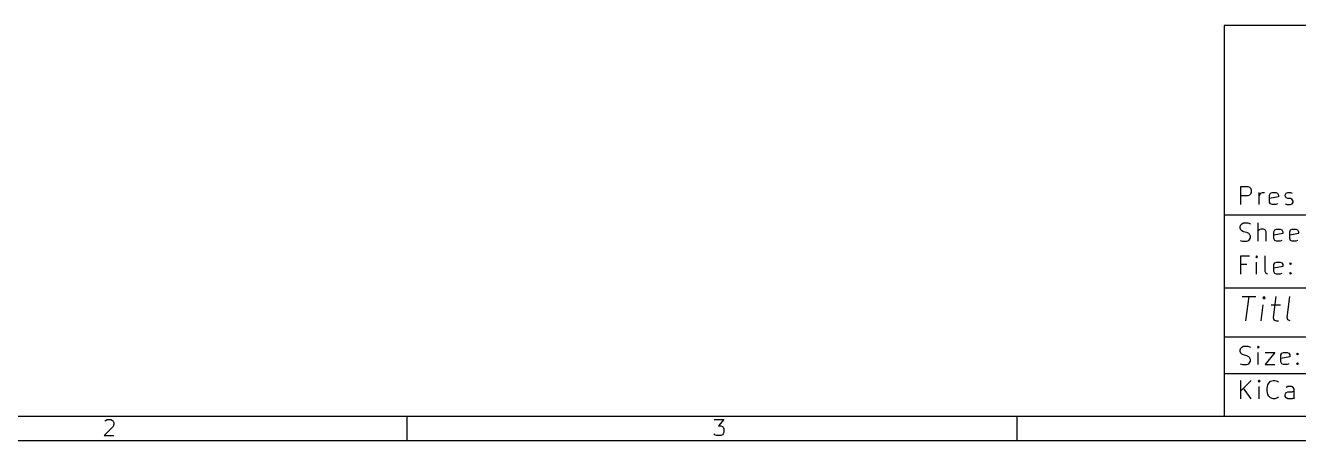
# Model space of a CAD drawing. Extents: x 10 to 287, y -200 to -10.
# Drawn here: x 78.7 to 183.1, y -200 to -166 of the extents above; entities that cross this region are included whole.
import ezdxf

# ---------------------------------------------------------------- set-up
doc = ezdxf.new("R2010")
doc.units = 0
doc.header["$MEASUREMENT"] = 0
doc.layers.add('BLACK', color=7, linetype='CONTINUOUS')

msp = doc.modelspace()

# ---------------------------------------------------------------- linework, layer by layer
at = {"layer": 'Black'}
for p, q in [((177.002, -166.007), (177.002, -198.007)), ((285.002, -166.007), (177.002, -166.007)), ((178.359, -180.686), (178.359, -179.186)), ((178.359, -179.186), (178.931, -179.186)), ((178.931, -179.186), (179.074, -179.257)), ((179.074, -179.257), (179.145, -179.329)), ((179.145, -179.329), (179.216, -179.471)), ((178.931, -179.971), (178.359, -179.971)), ((179.074, -179.9), (178.931, -179.971)), ((179.145, -179.829), (179.074, -179.9)), ((179.216, -179.686), (179.145, -179.829)), ((179.216, -179.471), (179.216, -179.686)), ((179.859, -180.686), (179.859, -179.686)), ((179.859, -179.971), (179.931, -179.829)), ((179.931, -179.829), (180.002, -179.757)), ((180.002, -179.757), (180.145, -179.686)), ((180.145, -179.686), (180.288, -179.686)), ((180.716, -179.9), (180.788, -179.757)), ((180.716, -180.471), (180.716, -179.9)), ((181.431, -180.043), (180.716, -180.186)), ((180.788, -180.614), (180.716, -180.471)), ((180.788, -179.757), (180.931, -179.686)), ((180.931, -179.686), (181.216, -179.686)), ((181.216, -179.686), (181.359, -179.757)), ((181.359, -179.757), (181.431, -179.9)), ((181.431, -179.9), (181.431, -180.043)), ((182.002, -179.9), (182.074, -179.757)), ((182.002, -179.971), (182.002, -179.9)), ((182.074, -180.114), (182.002, -179.971)), ((182.074, -179.757), (182.216, -179.686)), ((182.216, -180.186), (182.074, -180.114)), ((182.216, -179.686), (182.431, -179.686)), ((182.431, -180.186), (182.216, -180.186)), ((182.431, -179.686), (182.574, -179.757)), ((182.574, -180.257), (182.431, -180.186)), ((182.645, -180.4), (182.574, -180.257)), ((182.574, -180.614), (182.645, -180.471)), ((182.645, -180.471), (182.645, -180.4)), ((177.002, -181.507), (285.002, -181.507)), ((180.931, -180.686), (180.788, -180.614)), ((181.216, -180.686), (180.931, -180.686)), ((181.359, -180.614), (181.216, -180.686)), ((182.002, -180.614), (182.145, -180.686)), ((182.145, -180.686), (182.431, -180.686)), ((182.431, -180.686), (182.574, -180.614)), ((178.288, -182.471), (178.359, -182.329)), ((178.288, -182.614), (178.288, -182.471)), ((178.359, -182.329), (178.431, -182.257)), ((178.431, -182.257), (178.574, -182.186)), ((178.574, -182.186), (178.931, -182.186)), ((178.931, -182.186), (179.145, -182.257)), ((179.788, -183.686), (179.788, -182.186)), ((178.359, -182.757), (178.288, -182.614)), ((178.288, -183.614), (178.502, -183.686)), ((178.431, -182.829), (178.359, -182.757)), ((178.574, -182.9), (178.431, -182.829)), ((178.859, -182.971), (178.574, -182.9)), ((179.002, -183.043), (178.859, -182.971)), ((178.859, -183.686), (179.002, -183.614)), ((179.074, -183.114), (179.002, -183.043)), ((179.002, -183.614), (179.074, -183.543)), ((179.145, -183.257), (179.074, -183.114)), ((179.074, -183.543), (179.145, -183.4)), ((179.145, -183.4), (179.145, -183.257)), ((179.859, -182.757), (179.788, -182.829)), ((180.002, -182.686), (179.859, -182.757)), ((180.216, -182.686), (180.002, -182.686)), ((180.359, -182.757), (180.216, -182.686)), ((180.431, -182.9), (180.359, -182.757)), ((180.431, -183.686), (180.431, -182.9)), ((181.074, -182.9), (181.145, -182.757)), ((181.074, -183.471), (181.074, -182.9)), ((181.788, -183.043), (181.074, -183.186)), ((181.145, -183.614), (181.074, -183.471)), ((181.145, -182.757), (181.288, -182.686)), ((181.288, -183.686), (181.145, -183.614)), ((181.288, -182.686), (181.574, -182.686)), ((181.574, -182.686), (181.716, -182.757)), ((181.716, -183.614), (181.574, -183.686)), ((181.716, -182.757), (181.788, -182.9)), ((181.788, -182.9), (181.788, -183.043)), ((182.359, -182.9), (182.431, -182.757)), ((182.359, -183.471), (182.359, -182.9)), ((183.074, -183.043), (182.359, -183.186)), ((182.431, -183.614), (182.359, -183.471)), ((182.431, -182.757), (182.574, -182.686)), ((182.574, -183.686), (182.431, -183.614)), ((182.574, -182.686), (182.859, -182.686)), ((182.859, -182.686), (183.002, -182.757)), ((183.002, -183.614), (182.859, -183.686)), ((183.002, -182.757), (183.074, -182.9)), ((183.074, -182.9), (183.074, -183.043)), ((178.502, -183.686), (178.859, -183.686)), ((181.574, -183.686), (181.288, -183.686)), ((182.859, -183.686), (182.574, -183.686)), ((178.359, -186.386), (178.359, -184.886)), ((178.359, -184.886), (179.074, -184.886)), ((178.859, -185.6), (178.359, -185.6)), ((179.645, -184.886), (179.574, -184.957)), ((179.574, -184.957), (179.645, -185.029)), ((179.716, -184.957), (179.645, -184.886)), ((179.645, -184.886), (179.645, -185.029)), ((179.645, -185.029), (179.716, -184.957)), ((179.645, -186.386), (179.645, -185.386)), ((180.359, -186.171), (180.359, -184.886)), ((181.074, -185.6), (181.145, -185.457)), ((181.074, -186.171), (181.074, -185.6)), ((181.145, -185.457), (181.288, -185.386)), ((181.288, -185.386), (181.574, -185.386)), ((181.574, -185.386), (181.716, -185.457)), ((181.716, -185.457), (181.788, -185.6)), ((181.788, -185.6), (181.788, -185.743)), ((182.359, -185.529), (182.431, -185.457)), ((182.431, -185.6), (182.359, -185.529)), ((182.431, -185.457), (182.502, -185.529)), ((182.431, -185.457), (182.431, -185.6)), ((182.502, -185.529), (182.431, -185.6)), ((180.431, -186.314), (180.359, -186.171)), ((180.574, -186.386), (180.431, -186.314)), ((181.788, -185.743), (181.074, -185.886)), ((181.145, -186.314), (181.074, -186.171)), ((181.288, -186.386), (181.145, -186.314)), ((181.574, -186.386), (181.288, -186.386)), ((181.716, -186.314), (181.574, -186.386)), ((182.359, -186.314), (182.431, -186.243)), ((182.431, -186.386), (182.359, -186.314)), ((182.431, -186.243), (182.502, -186.314)), ((182.431, -186.243), (182.431, -186.386)), ((182.502, -186.314), (182.431, -186.386)), ((177.002, -187.507), (285.002, -187.507)), ((178.455, -188.212), (179.597, -188.212)), ((178.776, -190.212), (179.026, -188.212)), ((180.264, -188.212), (180.157, -188.307)), ((180.157, -188.307), (180.24, -188.402)), ((180.264, -188.212), (180.24, -188.402)), ((180.24, -188.402), (180.347, -188.307)), ((180.347, -188.307), (180.264, -188.212)), ((181.216, -188.212), (181.002, -189.926)), ((182.145, -189.926), (182.359, -188.212)), ((180.014, -190.212), (180.181, -188.879)), ((180.847, -188.879), (181.609, -188.879)), ((181.002, -189.926), (181.074, -190.117)), ((181.074, -190.117), (181.252, -190.212)), ((181.252, -190.212), (181.443, -190.212)), ((182.216, -190.117), (182.145, -189.926)), ((182.395, -190.212), (182.216, -190.117)), ((177.002, -191.507), (285.002, -191.507)), ((178.288, -192.571), (178.359, -192.429)), ((178.288, -192.714), (178.288, -192.571)), ((178.359, -192.857), (178.288, -192.714)), ((178.359, -192.429), (178.431, -192.357)), ((178.431, -192.929), (178.359, -192.857)), ((178.431, -192.357), (178.574, -192.286)), ((178.574, -193), (178.431, -192.929)), ((178.574, -192.286), (178.931, -192.286)), ((178.859, -193.071), (178.574, -193)), ((178.931, -192.286), (179.145, -192.357)), ((179.788, -192.286), (179.716, -192.357)), ((179.716, -192.357), (179.788, -192.429)), ((179.859, -192.357), (179.788, -192.286)), ((179.788, -192.286), (179.788, -192.429)), ((179.788, -192.429), (179.859, -192.357)), ((179.788, -193.786), (179.788, -192.786)), ((180.359, -192.786), (181.145, -192.786)), ((181.145, -192.786), (180.359, -193.786)), ((181.645, -193), (181.716, -192.857)), ((181.645, -193.571), (181.645, -193)), ((181.716, -192.857), (181.859, -192.786)), ((181.859, -192.786), (182.145, -192.786)), ((182.145, -192.786), (182.288, -192.857)), ((182.288, -192.857), (182.359, -193)), ((182.359, -193), (182.359, -193.143)), ((182.931, -192.929), (183.002, -192.857)), ((183.002, -193), (182.931, -192.929)), ((183.002, -192.857), (183.074, -192.929)), ((183.002, -192.857), (183.002, -193)), ((183.074, -192.929), (183.002, -193)), ((178.288, -193.714), (178.502, -193.786)), ((178.502, -193.786), (178.859, -193.786)), ((179.002, -193.143), (178.859, -193.071)), ((178.859, -193.786), (179.002, -193.714)), ((179.074, -193.214), (179.002, -193.143)), ((179.002, -193.714), (179.074, -193.643)), ((179.145, -193.357), (179.074, -193.214)), ((179.074, -193.643), (179.145, -193.5)), ((179.145, -193.5), (179.145, -193.357)), ((180.359, -193.786), (181.145, -193.786)), ((182.359, -193.143), (181.645, -193.286)), ((181.716, -193.714), (181.645, -193.571)), ((181.859, -193.786), (181.716, -193.714)), ((182.145, -193.786), (181.859, -193.786)), ((182.288, -193.714), (182.145, -193.786)), ((182.931, -193.714), (183.002, -193.643)), ((183.002, -193.786), (182.931, -193.714)), ((183.002, -193.643), (183.074, -193.714)), ((183.002, -193.643), (183.002, -193.786)), ((183.074, -193.714), (183.002, -193.786)), ((177.002, -194.507), (285.002, -194.507)), ((178.359, -196.586), (178.359, -195.086)), ((179.216, -195.086), (178.359, -195.943)), ((179.859, -195.086), (179.788, -195.157)), ((179.931, -195.157), (179.859, -195.086)), ((179.859, -195.086), (179.859, -195.229)), ((180.788, -195.157), (181.002, -195.086)), ((181.002, -195.086), (181.145, -195.086)), ((181.145, -195.086), (181.359, -195.157)), ((179.216, -196.586), (178.574, -195.729)), ((179.788, -195.157), (179.859, -195.229)), ((179.859, -195.229), (179.931, -195.157)), ((179.859, -196.586), (179.859, -195.586)), ((180.502, -195.729), (180.574, -195.443)), ((180.502, -195.943), (180.502, -195.729)), ((180.574, -196.229), (180.502, -195.943)), ((180.574, -195.443), (180.645, -195.3)), ((180.645, -195.3), (180.788, -195.157)), ((181.359, -195.157), (181.431, -195.229)), ((182.002, -196.229), (182.074, -196.086)), ((182.216, -195.586), (182.074, -195.657)), ((182.074, -196.086), (182.216, -196.014)), ((182.502, -195.586), (182.216, -195.586)), ((182.216, -196.014), (182.574, -196.014)), ((182.645, -195.657), (182.502, -195.586)), ((182.574, -196.014), (182.716, -195.943)), ((182.716, -195.8), (182.645, -195.657)), ((182.716, -196.586), (182.716, -195.8)), ((180.645, -196.371), (180.574, -196.229)), ((180.788, -196.514), (180.645, -196.371)), ((181.002, -196.586), (180.788, -196.514)), ((181.145, -196.586), (181.002, -196.586)), ((181.359, -196.514), (181.145, -196.586)), ((181.431, -196.443), (181.359, -196.514)), ((182.002, -196.371), (182.002, -196.229)), ((182.074, -196.514), (182.002, -196.371)), ((182.216, -196.586), (182.074, -196.514)), ((182.574, -196.586), (182.216, -196.586)), ((182.716, -196.514), (182.574, -196.586)), ((12, -198.007), (285.002, -198.007)), ((110, -198.007), (110, -200.007)), ((160, -198.007), (160, -200.007)), ((177.002, -198.007), (285.002, -198.007)), ((85.9286, -198.852), (85.1857, -199.595)), ((85.2476, -198.419), (85.3095, -198.357)), ((85.3095, -198.357), (85.4333, -198.295)), ((85.4333, -198.295), (85.7429, -198.295)), ((85.7429, -198.295), (85.8667, -198.357)), ((85.8667, -198.357), (85.9286, -198.419)), ((85.9286, -198.419), (85.9905, -198.543)), ((85.9905, -198.667), (85.9286, -198.852)), ((85.9905, -198.543), (85.9905, -198.667)), ((135.186, -198.295), (135.99, -198.295)), ((135.99, -198.295), (135.557, -198.791)), ((135.557, -198.791), (135.743, -198.791)), ((135.743, -198.791), (135.867, -198.852)), ((135.867, -198.852), (135.929, -198.914)), ((135.929, -198.914), (135.99, -199.038)), ((135.99, -199.038), (135.99, -199.348)), ((10, -200.007), (287.002, -200.007)), ((85.1857, -199.595), (85.9905, -199.595)), ((135.248, -199.533), (135.186, -199.471)), ((135.371, -199.595), (135.248, -199.533)), ((135.743, -199.595), (135.371, -199.595)), ((135.867, -199.533), (135.743, -199.595)), ((135.929, -199.471), (135.867, -199.533)), ((135.99, -199.348), (135.929, -199.471))]:
    msp.add_line(p, q, dxfattribs=at)

doc.saveas('drawing.dxf')
